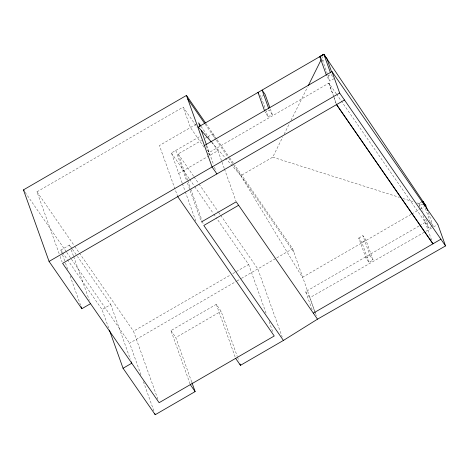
<?xml version="1.0" encoding="UTF-8"?>
<svg xmlns="http://www.w3.org/2000/svg" width="469" height="469" viewBox="0 0 469 469"><rect width="100%" height="100%" fill="white"/><g stroke="black" fill="none" stroke-linecap="round" stroke-linejoin="round"><path stroke-width="0.35" stroke-dasharray="2.35 1.76" d="M211.906 142.594L240.832 175.646L272.729 157.162L282.825 136.848M284.126 134.228L289.66 123.089M290.968 120.469L307.57 87.046M321.576 58.871L323.856 54.287M59.147 253.711L36.981 191.809L183.133 107.12L197.097 127.281M196.095 124.273L159.425 145.519L177.481 195.948M270.302 108.931L272.278 114.442L268.18 116.81L261.034 96.843L264.545 94.814M334.051 78.645L329.953 81.02L322.807 61.052L324.536 60.05M182.142 182.933L171.414 152.964L199.958 136.426M187.541 180.067L178.179 153.926L201.611 140.348M205.41 138.15L207.31 137.048M207.943 136.684L213.008 133.747L214.292 137.323M336.379 93.923L328.898 83.124L209.227 152.466L206.407 148.403M178.73 173.389L208.512 156.136M208.107 153.046L209.749 155.415L217.909 150.69L212.176 142.406M62.289 254.157L60.823 250.065L69.529 245.017L72.027 248.629M108.65 328.019L102.054 309.599L110.76 304.557L77.444 256.443M157.877 399.266L133.495 331.167L230.285 275.08M232.812 273.615L248.629 264.452L216.25 217.698M140.946 374.819L129.614 343.179L236.335 281.341M236.968 280.972L240.755 278.779M241.388 278.41L276.171 258.255M276.804 257.891L292.633 248.717L234.688 165.047M190.062 383.941L170.962 330.592L216.291 304.328L221.116 311.293L237.279 356.434M191.704 382.018L175.787 337.563L221.116 311.293M358.791 238.053L362.883 235.678L365.931 240.075L373.078 260.037L368.98 262.411L365.937 258.02L358.791 238.053L361.834 242.444L368.98 262.411M419.995 207.192L418.764 203.745L421.103 202.391M361.834 242.444L365.931 240.075M411.061 214.368L302.388 277.337L240.832 175.646M411.694 213.999L419.28 209.608M419.907 209.238L424.732 206.448M312.12 309.78L305.636 291.671L418.911 226.035M419.544 225.671L425.307 222.329L336.795 94.521M365.937 258.02L370.035 255.646L362.883 235.678M431.879 226.416L428.953 228.11L425.911 223.713L428.25 222.359M314.617 311.123L309.816 297.709L432.846 227.342M433.473 226.978L437.864 224.469M272.729 157.162L399.441 197.373M402.924 198.481L414.063 202.016M416.847 202.895L423.114 204.889M321.675 59.416L322.807 61.052M332.527 76.447L331.003 74.249L326.911 76.623L329.953 81.02M418.764 203.745L421.807 208.142L423.038 211.583M430.384 221.89L433.051 225.736L428.121 211.965M259.55 94.703L261.034 96.843M272.278 114.442L269.235 110.045L265.137 112.419L268.18 116.81M370.035 255.646L373.078 260.037M205.961 123.564L216.76 139.164M217.182 139.768L229.271 157.221M229.687 157.824L234.271 164.443M205.17 124.15L215.951 139.721M216.367 140.319L228.391 157.684M228.808 158.282L233.369 164.865M233.785 165.469L293.881 252.24M201.078 126.378L209.297 138.249M305.636 291.671L309.816 297.709M203.997 147.114L190.449 127.545L183.133 107.12M178.179 153.926L193.609 176.197M194.025 176.801L198.61 183.42M199.026 184.024L218.202 211.712M218.618 212.316L220.289 214.726M220.706 215.324L257.803 268.901L282.191 336.994M171.414 152.964L189.265 178.742M189.681 179.34L194.248 185.935M194.664 186.533L213.342 213.506M213.758 214.104L215.834 217.1M170.962 330.592L175.787 337.563M36.981 191.809L74.424 245.867M74.841 246.471L78.997 252.474M79.413 253.078L133.495 331.167M72.443 249.227L77.027 255.845M25.115 192.29L66.334 251.806M66.75 252.404L129.614 343.179M60.823 250.065L62.072 251.871M62.488 252.469L67.067 259.087M67.483 259.685L102.054 309.599M425.324 208.259L430.003 221.345M425.746 219.158L428.953 228.11M422.95 215.453L425.911 223.713M425.307 222.329L431.72 240.474M328.898 83.124L333.459 95.864M333.699 96.538L336.343 103.913M328.828 83.16L333.154 95.23M334.11 97.915L336.273 103.954M314.857 311.797L316.059 315.15M217.909 150.69L224.258 168.406M224.499 169.086L235.966 201.119M206.776 145.625L213.547 164.537M214.509 167.222L215.951 171.244M206.337 145.882L209.749 155.415M248.629 264.452L266.357 313.978M269.071 321.546L273.011 332.55M187.788 180.753L190.496 188.321M190.742 189.007L202.075 220.653M202.321 221.339L203.552 224.78M175.769 150.443L186.498 180.413M187.477 183.139L189.916 189.951M190.156 190.631L201.383 221.984M182.388 183.614L185.073 191.112M185.319 191.792L196.054 221.778M237.525 357.12L238.997 361.224M216.291 304.328L235.151 356.991M143.408 381.696L153.996 411.278M110.76 304.557L130.3 359.125M69.529 245.017L70.262 247.063M71.241 249.795L73.44 255.933M73.68 256.613L89.309 300.271M62.529 254.837L65.22 262.341M65.461 263.027L67.659 269.165M70.104 275.983L80.604 305.319M60.132 256.467L62.101 261.966M292.633 248.717L316.288 315.731"/><path stroke-width="0.7" d="M308.227 85.739L321.253 59.528M235.637 358.357L240.462 365.328L283.423 340.435L317.501 319.172L445.55 245.926L437.864 224.469L331.976 71.575L204.402 145.501M90.535 303.683L81.829 308.725L49.063 261.421L23.45 189.886L186.469 95.424L205.545 122.966M326.84 58.713L323.856 54.287L198.293 127.04L211.431 142.048M49.063 261.421L339.662 93.032L331.976 71.575M344.486 100.003L62.6 263.344L159.114 402.701L274.242 335.992L177.728 196.634M201.383 221.984L236.212 201.799L317.501 319.172M238.627 205.281L203.798 225.466L283.423 340.435M191.95 382.704L195.133 391.592L155.227 414.713L123.06 368.265L131.766 363.217L131.279 361.851M421.684 202.051L422.856 201.377L425.899 205.768L427.628 210.587M313.321 313.134L440.895 239.208M320.544 57.787L319.758 56.655L326.418 75.245M339.662 93.032L445.55 245.926M336.578 104.581L432.993 243.792M336.513 104.622L432.922 243.827M258.437 93.097L257.991 92.452L264.645 111.042M187.752 99L204.754 123.552M200.662 125.786L198.61 122.814L199.999 126.694M216.907 173.929L212.082 166.958L186.469 95.424M190.308 384.627L195.133 391.592M23.45 189.886L24.282 191.088M425.899 205.768L323.856 54.287L319.788 56.696L323.856 54.287L330.51 72.877M422.856 201.377L424.334 205.504M326.899 58.678L331.583 71.763M269.81 107.553L265.126 94.474L262.083 90.077L268.743 108.667M201.383 130.57L206.53 144.939M239.976 363.956L240.462 365.328M154.735 413.341L155.227 414.713M109.383 330.065L123.06 368.265M81.096 306.679L81.829 308.725"/></g></svg>
